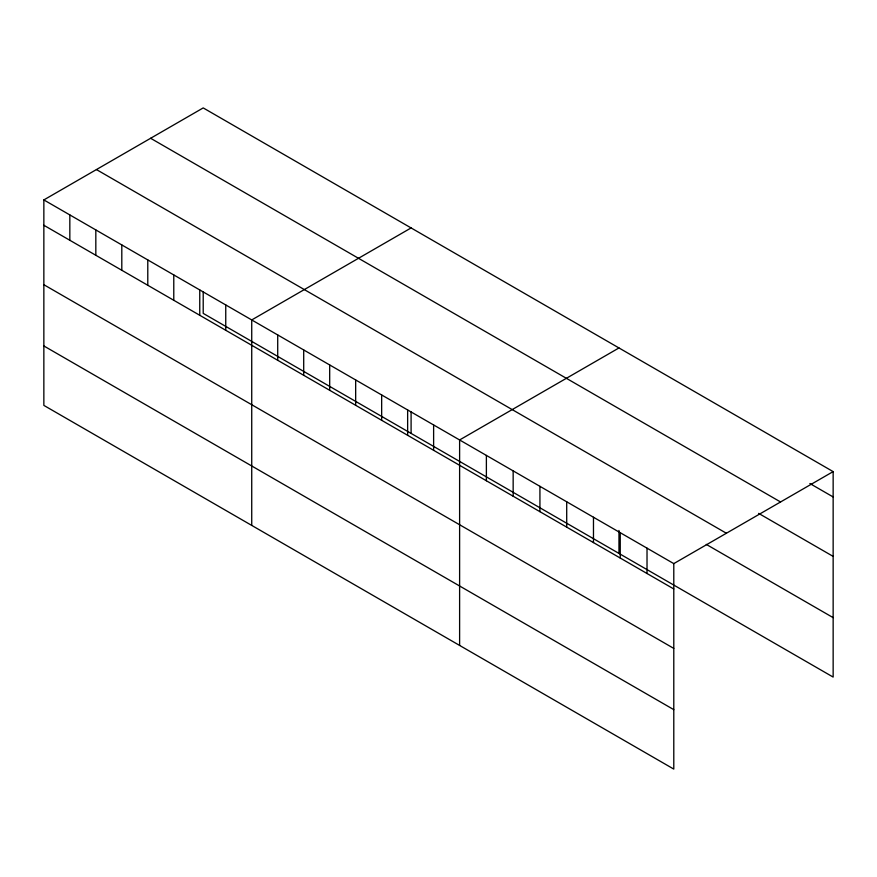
<?xml version="1.0" encoding="UTF-8"?>
<svg xmlns="http://www.w3.org/2000/svg" width="877" height="877" viewBox="0 0 877 877"><rect width="100%" height="100%" fill="white"/><g stroke="black" fill="none" stroke-linecap="round" stroke-linejoin="round"><path stroke-width="1.32" d="M43.85 199.923L673.788 563.615L673.788 769.085L43.85 405.393L43.85 199.923L203.212 107.915L833.15 471.607L833.15 677.077L203.212 313.385L203.212 291.767M411.094 227.932L251.732 319.941L251.732 525.411M618.965 347.95L459.614 439.958L459.614 645.428M673.788 563.615L833.15 471.607M809.866 483.512L833.15 496.952M150.625 138.281L780.563 501.973M758.649 513.385L833.15 556.391M96.437 169.557L726.375 533.249M706.27 544.387L833.15 617.638M43.85 225.268L673.788 588.96M43.85 284.707L673.788 648.399M43.85 345.955L673.788 709.646M647.018 548.158L647.018 573.503M620.247 532.701L620.247 558.046M618.965 530.453L618.965 553.42M593.477 517.244L593.477 542.589M566.706 501.787L566.706 527.132M539.925 486.329L539.925 511.675M513.155 470.872L513.155 496.218M486.384 455.415L486.384 480.76M433.622 424.961L433.622 450.307M411.094 411.784L411.094 433.402M407.641 409.954L407.641 435.299M381.659 394.957L381.659 420.302M355.667 379.949L355.667 405.295M329.686 364.942L329.686 390.287M303.705 349.945L303.705 375.29M277.713 334.937L277.713 360.283M225.751 304.933L225.751 330.278M199.759 289.936L199.759 315.281M173.778 274.929L173.778 300.274M147.785 259.932L147.785 285.277M121.804 244.924L121.804 270.269M95.823 229.927L95.823 255.273M69.831 214.92L69.831 240.265"/></g></svg>
